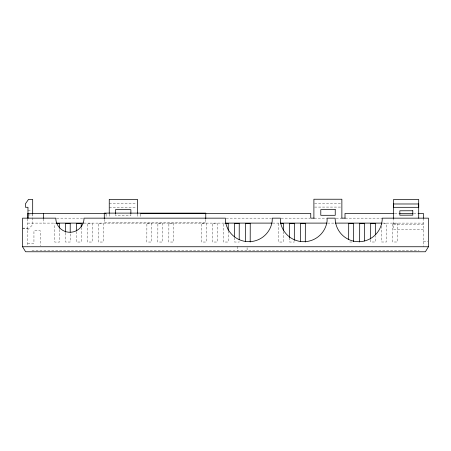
<?xml version="1.0" encoding="UTF-8"?>
<svg xmlns="http://www.w3.org/2000/svg" width="451" height="451" viewBox="0 0 451 451"><rect width="100%" height="100%" fill="white"/><g stroke="black" fill="none" stroke-linecap="round" stroke-linejoin="round"><path stroke-width="0.34" stroke-dasharray="2.25 1.69" d="M59.515 229.52L59.481 242.063L54.768 242.063L54.819 223.454M65.491 232.885L65.463 242.035L70.176 242.035L70.198 233.567M76.49 231.526L76.461 242.035L81.174 242.035L81.214 227.451M228.234 230.85L228.2 242.035L223.487 242.035L223.538 223.431L224.886 223.431M234.497 237.643L234.486 242.035L239.199 242.035L239.199 241.719M283.335 231.526L283.307 242.035L278.594 242.035L278.645 223.431M289.598 237.643L289.587 242.035L294.3 242.035L294.3 241.719M370.649 239.65L370.643 242.001L375.356 242.001L375.373 236.256M381.681 226.064L381.642 242.001L386.355 242.001L386.4 223.397L383.034 223.397M27.658 229.779L32.686 224.756L32.686 213.994M109.249 203.7L136.101 203.7M314.595 203.705L341.869 203.705M314.595 207.082L341.869 207.082M109.249 207.212L136.101 207.212M27.973 210.578L31.339 210.578M394.721 213.441L398.921 213.441M413.623 213.441L417.823 213.441M27.973 214.975L32.686 214.975M56.781 218.154L83.153 218.154M226.205 218.154L271.384 218.154M281.17 218.154L310.062 218.154M314.291 218.154L326.485 218.154M336.136 218.154L341.17 218.154M345.297 218.154L381.941 218.154M27.658 223.104L55.918 223.104M83.993 223.104L224.886 223.104M272.725 223.104L279.8 223.104M327.651 223.104L334.715 223.104M382.578 223.104L423.421 223.104M393.576 224.756L423.421 224.756M22.55 228.127L27.658 228.127M22.55 228.183L27.658 228.183M423.421 229.779L393.576 229.779L393.576 218.431M423.421 241.403L427.824 241.403M352.017 242.001L348.651 242.001L348.651 241.691M27.658 243.292L33.943 243.292L33.943 230.72L40.224 230.72L40.224 245.761M31.965 250.829L419.035 250.829M423.421 218.154L423.421 246.528M247.097 247.7L247.097 250.829M237.677 246.449L237.677 250.829M205.763 219.389L205.763 222.867L104.288 222.867L104.288 219.389M140.616 214.118L140.616 216.813M137.476 213.977L137.476 216.79M130.875 214.287L130.875 215.612L115.479 215.612L115.479 214.287M109.249 213.977L109.249 216.79M106.109 214.118L106.109 216.813M43.538 218.786L43.538 223.183M27.658 218.774L27.658 246.443M87.505 224.057L87.455 242.035L92.167 242.035L92.218 223.431L87.505 223.431L87.505 224.057M98.504 224.057L98.453 242.035L103.166 242.035L103.211 223.431L98.504 223.431L98.504 224.057M146.885 224.057L146.834 242.035L151.547 242.035L151.592 223.431L146.885 223.431L146.885 224.057M157.878 224.057L157.827 242.035L162.54 242.035L162.591 223.431L157.878 223.431L157.878 224.057M168.877 224.057L168.826 242.035L173.539 242.035L173.584 223.431L168.877 223.431L168.877 224.057M201.546 224.057L201.496 242.035L206.208 242.035L206.259 223.431L201.546 223.431L201.546 224.057M212.545 224.057L212.494 242.035L217.207 242.035L217.258 223.431L212.545 223.431L212.545 224.057M392.686 224.029L392.635 242.001L397.348 242.001L397.399 223.397L392.686 223.397L392.686 224.029"/><path stroke-width="0.68" d="M59.521 228.161L59.532 223.454L56.837 223.454M65.491 232.209L65.513 223.431L70.226 223.431L70.204 232.209M76.49 230.85L76.512 223.431L81.225 223.431L81.214 226.774M228.234 230.168L228.251 223.431L225.556 223.431M234.497 236.961L234.537 223.431L239.244 223.431L239.205 239.678M245.479 241.719L245.53 223.431L250.243 223.431L250.192 242.035M283.341 230.168L283.358 223.431L280.663 223.431M289.598 237.643L289.638 223.431L294.351 223.431L294.306 240.36M300.586 241.719L300.637 223.431L305.35 223.431L305.299 242.035M348.657 239.65L348.702 223.397L353.415 223.397L353.364 241.691M364.363 241.009L364.408 223.397L359.701 223.397L359.65 242.001M370.649 238.974L370.694 223.397L375.407 223.397L375.373 234.898M428.45 246.748L425.389 251.771L25.611 251.771L22.55 246.748L22.55 218.154L55.862 218.154L55.89 219.93A14.139 14.139 0 0 0 83.942 219.93L83.971 218.154L225.382 218.154L225.449 221.108A23.565 23.565 0 0 0 272.201 221.108L272.263 218.154L280.359 218.154L280.342 221.108A23.565 23.565 0 0 0 327.099 221.108L327.082 218.154L335.144 218.154A23.565 23.565 0 0 0 358.703 241.719A23.565 23.565 0 0 0 382.268 218.154L428.45 218.154L428.45 246.748L22.55 246.748M27.973 213.441L106.109 213.441M140.616 213.441L310.756 213.441L310.756 218.154L314.291 218.154M394.016 213.441L345.009 213.441L345.009 218.154M399.62 213.441L412.924 213.441M418.522 213.441L423.421 213.441L423.421 218.154M341.773 218.154L345.297 218.154M56.533 223.104L83.379 223.104M225.539 223.104L272.054 223.104M280.471 223.104L326.969 223.104M335.42 223.104L381.884 223.104M418.708 218.154L418.708 199.455L393.576 199.455L393.576 218.431M381.687 223.397L381.687 224.029M341.869 218.154L341.869 199.229L313.896 199.229L313.896 218.154M205.763 218.696L205.763 213.131L104.288 213.131L104.288 218.696M137.476 213.368L137.476 199.359L109.249 199.359L109.249 213.368M130.875 213.627L130.875 209.647L115.479 209.647L115.479 213.627M43.538 213.441L43.538 218.312M32.686 213.718L32.686 199.421L28.537 199.365L25.436 203.801L25.459 207.28L27.973 207.274L27.973 218.154M27.889 213.441L27.889 218.154M393.576 203.982L393.576 207.308L418.708 207.308L418.708 203.982L393.576 203.982M412.795 210.758L399.828 210.792L399.828 215.189L412.795 215.155L412.795 210.758M335.24 209.647L320.791 209.647L320.791 215.302L335.24 215.302L335.24 209.647"/></g></svg>
